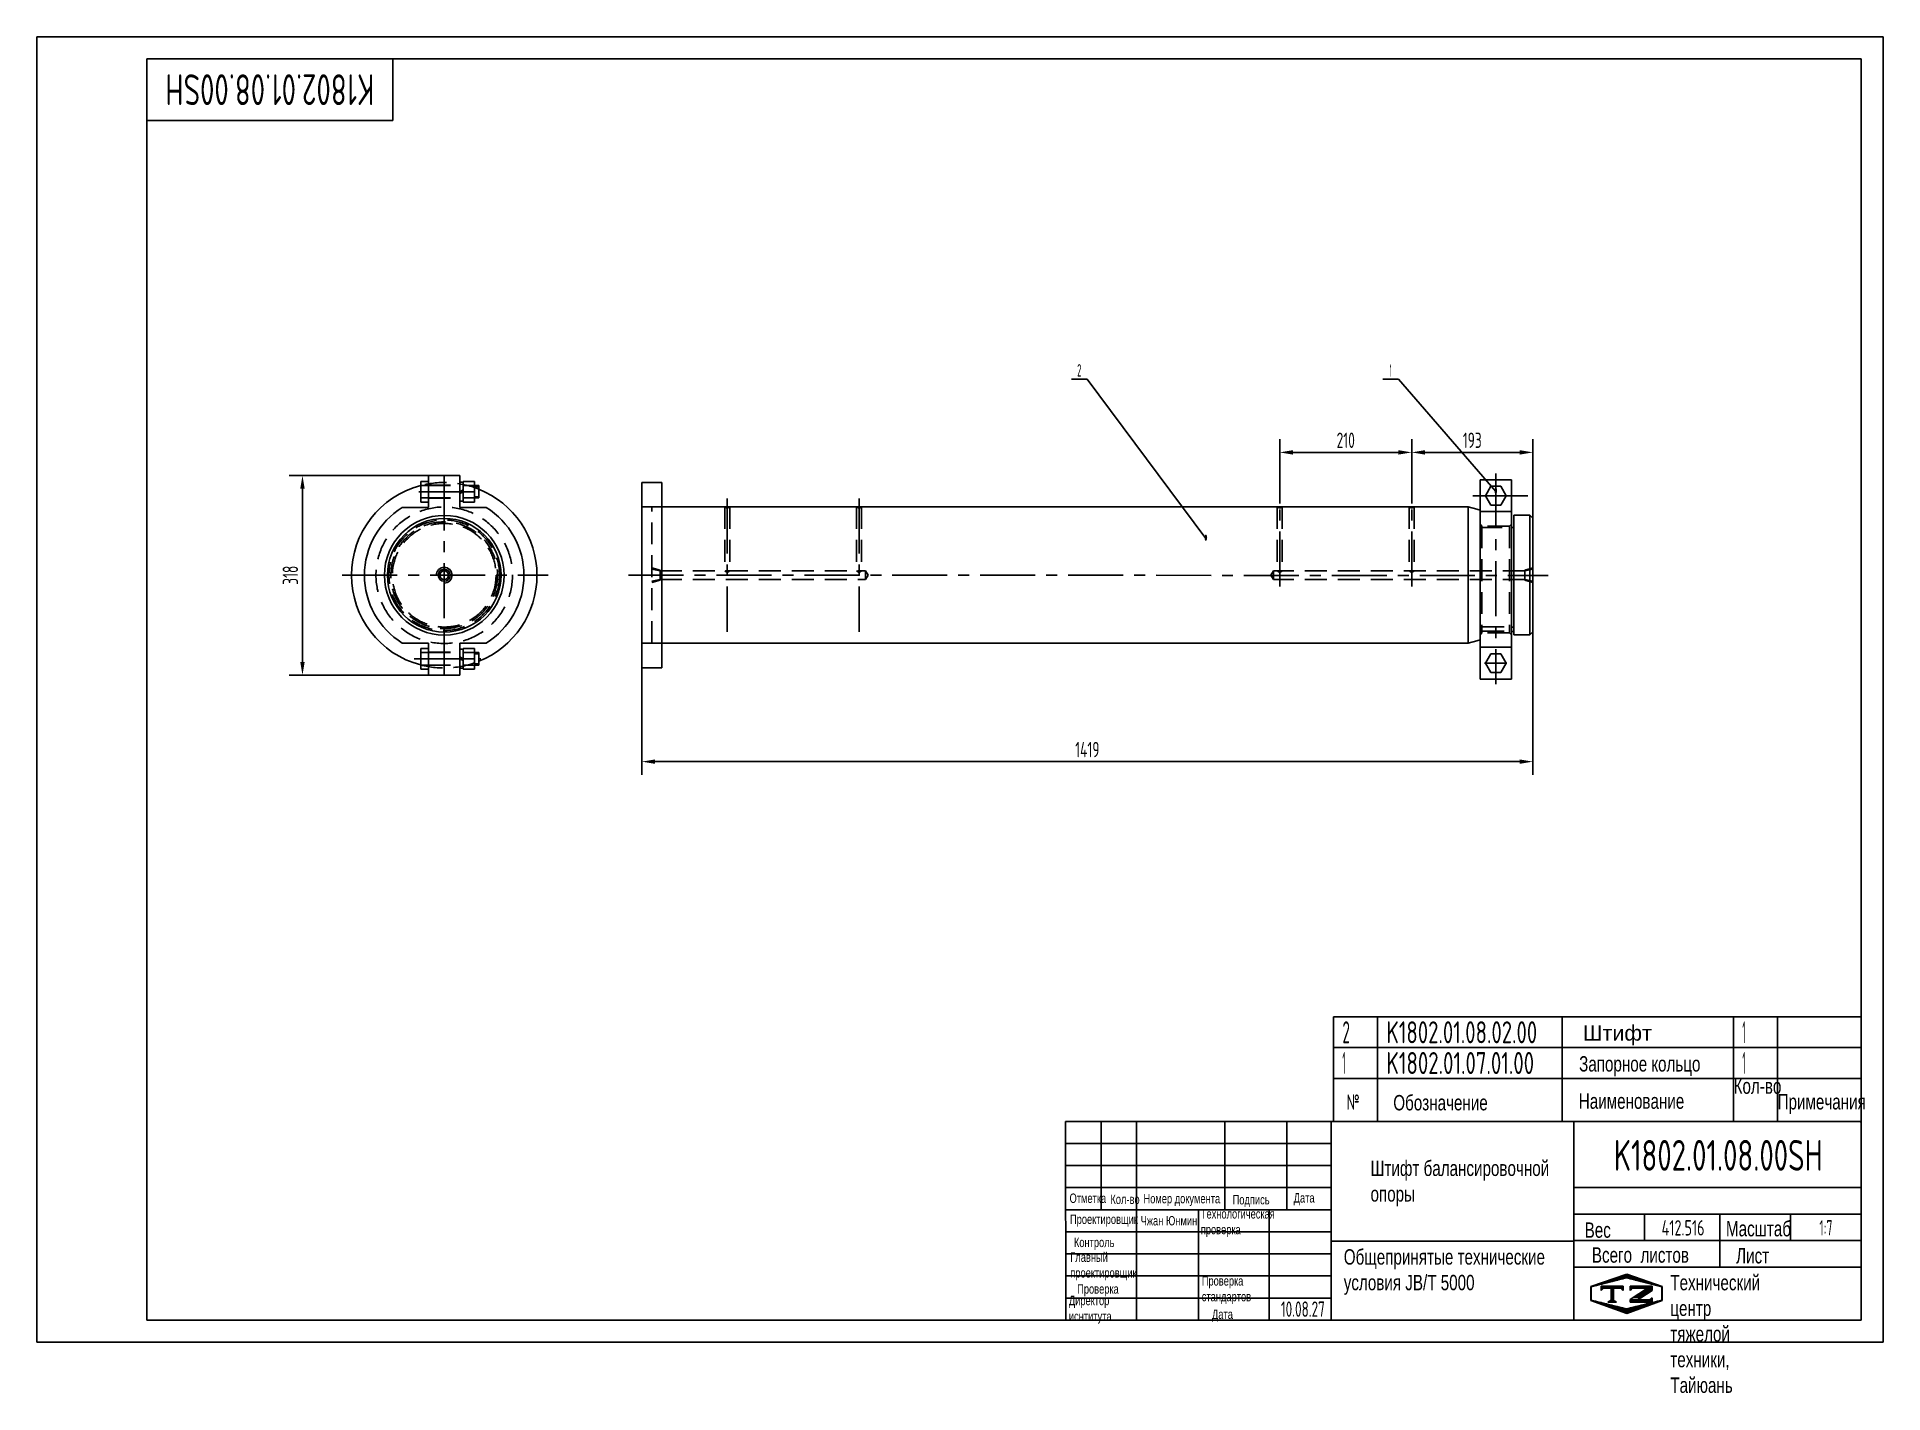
# Model space of a CAD drawing. Header units: millimetres. Extents: x 0 to 2940, y -81 to 2079.
import ezdxf
from ezdxf.enums import TextEntityAlignment as Align

# ---------------------------------------------------------------- set-up
doc = ezdxf.new("R2010")
doc.units = ezdxf.units.MM
doc.header["$LTSCALE"] = 70
doc.linetypes.add('F', pattern=[0.75, 0.5, -0.25])
doc.linetypes.add('G', pattern=[2, 1.25, -0.25, 0.25, -0.25])
for name, color, linetype in [('01', 7, 'Continuous'), ('02', 1, 'Continuous'), ('04', 2, 'F'), ('05', 142, 'G'), ('08', 1, 'Continuous'), ('11', 3, 'Continuous'), ('THICK', 7, 'Continuous')]:
    doc.layers.add(name, color=color, linetype=linetype)
doc.styles.get("Standard").update_dxf_attribs({"font": 'isocp', "width": 0.707, "bigfont": 'intecad.shx'})
doc.dimstyles.new('INTE', dxfattribs={"dimscale": 7, "dimtxt": 3.5, "dimasz": 3, "dimexe": 3, "dimexo": 0, "dimgap": 1, "dimtad": 1, "dimdec": 1, "dimdsep": 46, "dimtxsty": 'Standard', "dimcen": 0, "dimclrd": 1, "dimclre": 1, "dimclrt": 3, "dimaunit": 1, "dimadec": 0, "dimazin": 0, "dimtfac": 1, "dimtmove": 0, "dimatfit": 0, "dimfxl": 1, "dimarcsym": 0})

# ---------------------------------------------------------------- blocks, each defined once
blk = doc.blocks.new('*U2')
at = {"layer": '01'}
for p, q in [((-15.1, 5), (-15.1, 0)), ((0, 5), (-15.1, 5)), ((-15.1, 0), (0, 0)), ((0, 0), (-2.9, 5)), ((0, 5), (2.9, 0)), ((0, 5), (15.1, 5)), ((15.1, 0), (0, 0)), ((15.1, 5), (15.1, 0))]:
    blk.add_line(p, q, dxfattribs=at)
at = {"layer": '05'}
blk.add_line((0, 7.1), (0, -2.1), dxfattribs=at)
blk = doc.blocks.new('*D3')
at = {"layer": '08', "color": 1, "lineweight": -2}
for p, q in [((623.6, 1380.5), (401.9, 1380.5)), ((422.9, 1359.5), (422.9, 1083.5)), ((623.6, 1062.5), (401.9, 1062.5))]:
    blk.add_line(p, q, dxfattribs=at)
at = {"layer": '08', "color": 1}
for points in [[(419.4, 1359.5), (426.4, 1359.5), (422.9, 1380.5)], [(419.4, 1083.5), (426.4, 1083.5), (422.9, 1062.5)]]:
    blk.add_solid(points, dxfattribs=at)
at = {"layer": 'Defpoints', "color": 0}
for p in [(623.6, 1380.5), (422.9, 1062.5), (623.6, 1062.5)]:
    blk.add_point(p, dxfattribs=at)
at = {"layer": '08', "color": 3, "insert": (403.6, 1221.5), "char_height": 24.5, "attachment_point": 5, "rotation": 90}
blk.add_mtext('318', dxfattribs=at)
blk = doc.blocks.new('*U1')
at = {"layer": '01'}
for p, q in [((-18, 0), (-18, 16.5)), ((-18, 16.5), (0, 16.5)), ((-18, 10), (0, 10)), ((0, 16.5), (0, 0)), ((0, -16.5), (0, 0)), ((-18, 0), (-18, -16.5)), ((-18, -10), (0, -10)), ((-18, -16.5), (0, -16.5))]:
    blk.add_line(p, q, dxfattribs=at)
at = {"layer": '05'}
blk.add_line((-19.1, 0), (1.1, 0), dxfattribs=at)
blk = doc.blocks.new('*U4')
at = {"layer": '01'}
for p, q in [((0, 16.5), (-15, 7.8)), ((-15, 7.8), (-15, 0)), ((-15, -7.8), (-15, 0)), ((15, 7.8), (0, 16.5)), ((15, 0), (15, 7.8)), ((15, 0), (15, -7.8)), ((0, -16.5), (-15, -7.8)), ((15, -7.8), (0, -16.5))]:
    blk.add_line(p, q, dxfattribs=at)
at = {"layer": '05'}
for p, q in [((-16.7, 0), (17.5, 0)), ((0, 18), (0, -17.7))]:
    blk.add_line(p, q, dxfattribs=at)
blk = doc.blocks.new('*D6')
at = {"layer": '08', "color": 1, "lineweight": -2}
for p, q in [((2382.3, 1131.3), (2382.3, 903.6)), ((963.3, 1074.3), (963.3, 903.6)), ((984.3, 924.6), (2361.3, 924.6))]:
    blk.add_line(p, q, dxfattribs=at)
at = {"layer": '08', "color": 1}
for points in [[(984.3, 928.1), (984.3, 921.1), (963.3, 924.6)], [(2361.3, 928.1), (2361.3, 921.1), (2382.3, 924.6)]]:
    blk.add_solid(points, dxfattribs=at)
at = {"layer": 'Defpoints', "color": 0}
for p in [(2382.3, 1131.3), (963.3, 1074.3), (2382.3, 924.6)]:
    blk.add_point(p, dxfattribs=at)
at = {"layer": '08', "color": 3, "insert": (1672.8, 943.8), "char_height": 24.5, "attachment_point": 5}
blk.add_mtext('1419', dxfattribs=at)
blk = doc.blocks.new('*D7')
at = {"layer": '08', "color": 1, "lineweight": -2}
for p, q in [((2189.3, 1335.7), (2189.3, 1438.2)), ((2361.3, 1417.2), (2210.3, 1417.2)), ((2382.3, 1312.3), (2382.3, 1438.2))]:
    blk.add_line(p, q, dxfattribs=at)
at = {"layer": '08', "color": 1}
for points in [[(2210.3, 1420.7), (2210.3, 1413.7), (2189.3, 1417.2)], [(2361.3, 1420.7), (2361.3, 1413.7), (2382.3, 1417.2)]]:
    blk.add_solid(points, dxfattribs=at)
at = {"layer": 'Defpoints', "color": 0}
for p in [(2189.3, 1417.2), (2189.3, 1335.7), (2382.3, 1312.3)]:
    blk.add_point(p, dxfattribs=at)
at = {"layer": '08', "color": 3, "insert": (2285.8, 1436.5), "char_height": 24.5, "attachment_point": 5}
blk.add_mtext('193', dxfattribs=at)
blk = doc.blocks.new('*D8')
at = {"layer": '08', "color": 1, "lineweight": -2}
for p, q in [((1979.3, 1335.7), (1979.3, 1438.2)), ((2168.3, 1417.2), (2000.3, 1417.2)), ((2189.3, 1335.7), (2189.3, 1438.2))]:
    blk.add_line(p, q, dxfattribs=at)
at = {"layer": '08', "color": 1}
for points in [[(2000.3, 1420.7), (2000.3, 1413.7), (1979.3, 1417.2)], [(2168.3, 1420.7), (2168.3, 1413.7), (2189.3, 1417.2)]]:
    blk.add_solid(points, dxfattribs=at)
at = {"layer": 'Defpoints', "color": 0}
for p in [(1979.3, 1417.2), (1979.3, 1335.7), (2189.3, 1335.7)]:
    blk.add_point(p, dxfattribs=at)
at = {"layer": '08', "color": 3, "insert": (2084.3, 1436.5), "char_height": 24.5, "attachment_point": 5}
blk.add_mtext('210', dxfattribs=at)
blk = doc.blocks.new('*U16', base_point=(251.96, 168.31))
at = {"layer": '01'}
for p, q in [((251.96, 168.31), (251.96, 182.31)), ((195.96, 168.31), (251.96, 168.31))]:
    blk.add_line(p, q, dxfattribs=at)
blk = doc.blocks.new('*U17')
at = {"layer": '04'}
blk.add_blockref('*U16', (0, 0), dxfattribs=at)
blk = doc.blocks.new('*U18')
at = {"layer": '01'}
for points in [[(415, 292), (25, 292)], [(25, 292), (25, 5)], [(415, 5), (415, 292)], [(25, 5), (415, 5)]]:
    blk.add_lwpolyline(points, dxfattribs=at)
at = {"layer": '02'}
for points in [[(420, 297), (0, 297)], [(0, 297), (0, 0)], [(420, 0), (420, 297)], [(0, 0), (420, 0)]]:
    blk.add_lwpolyline(points, dxfattribs=at)
blk = doc.blocks.new('*U21')
at = {"layer": '01'}
for p, q in [((0, -49), (0, 0)), ((840, -49), (840, 0))]:
    blk.add_line(p, q, dxfattribs=at)
at = {"layer": '02'}
for p, q in [((0, 0), (70, 0)), ((70, -49), (70, 0)), ((70, 0), (364, 0)), ((364, -49), (364, 0)), ((364, 0), (637, 0)), ((637, -49), (637, 0)), ((637, 0), (707, 0)), ((707, -49), (707, 0)), ((707, 0), (840, 0))]:
    blk.add_line(p, q, dxfattribs=at)
blk = doc.blocks.new('*U22')
at = {"layer": '01'}
for p, q in [((0, -49), (0, 0)), ((0, 0), (70, 0)), ((70, 0), (364, 0)), ((364, 0), (637, 0)), ((637, 0), (707, 0)), ((707, 0), (840, 0)), ((840, -49), (840, 0))]:
    blk.add_line(p, q, dxfattribs=at)
at = {"layer": '02'}
for p, q in [((70, -49), (70, 0)), ((364, -49), (364, 0)), ((637, -49), (637, 0)), ((707, -49), (707, 0))]:
    blk.add_line(p, q, dxfattribs=at)
blk = doc.blocks.new('*X26')
at = {"color": 0}
for p, q in [((127.06, 7.8), (132.06, 7.8)), ((127.06, 7.5), (132.06, 7.5)), ((127.06, 7.2), (127.32, 7.2)), ((127.84, 5.4), (129.64, 5.4)), ((128.3, 5.7), (130.1, 5.7)), ((128.77, 6), (130.57, 6)), ((129.23, 6.3), (131.04, 6.3)), ((129.7, 6.6), (131.51, 6.6)), ((130.16, 6.9), (131.98, 6.9)), ((130.62, 7.2), (132.06, 7.2))]:
    blk.add_line(p, q, dxfattribs=at)
blk = doc.blocks.new('*X27')
at = {"color": 0}
for p, q in [((127.06, 4.8), (132.06, 4.8)), ((127.06, 4.5), (132.06, 4.5)), ((131.84, 5.1), (132.06, 5.1))]:
    blk.add_line(p, q, dxfattribs=at)
blk = doc.blocks.new('*X25')
at = {"color": 0}
for p, q in [((122.34, 4.5), (123.72, 4.5)), ((122.82, 4.8), (123.24, 4.8))]:
    blk.add_line(p, q, dxfattribs=at)
blk = doc.blocks.new('*X24')
at = {"color": 0}
for p, q in [((120.53, 7.8), (125.53, 7.8)), ((120.53, 7.5), (125.53, 7.5)), ((120.53, 7.2), (120.79, 7.2)), ((125.27, 7.2), (125.53, 7.2))]:
    blk.add_line(p, q, dxfattribs=at)
blk = doc.blocks.new('*X23')
at = {"color": 0}
for p, q in [((119.8, 8.4), (120.72, 8.4)), ((120.66, 8.7), (121.92, 8.7)), ((121.52, 9), (123.12, 9)), ((122.38, 9.3), (124.32, 9.3)), ((123.24, 9.6), (125.52, 9.6)), ((124.1, 9.9), (128.52, 9.9)), ((124.97, 10.2), (127.67, 10.2)), ((125.83, 10.5), (126.82, 10.5)), ((127.02, 9.6), (129.37, 9.6)), ((128.22, 9.3), (130.22, 9.3)), ((129.42, 9), (131.07, 9)), ((130.62, 8.7), (131.92, 8.7)), ((131.82, 8.4), (132.77, 8.4)), ((118.22, 7.8), (118.32, 7.8)), ((118.22, 7.5), (118.27, 7.5)), ((118.22, 7.2), (118.27, 7.2)), ((118.22, 6.9), (118.27, 6.9)), ((118.22, 6.6), (118.27, 6.6)), ((118.22, 6.3), (118.27, 6.3)), ((118.22, 6), (118.27, 6)), ((118.22, 5.7), (118.27, 5.7)), ((118.22, 5.4), (118.27, 5.4)), ((118.22, 5.1), (118.27, 5.1)), ((118.22, 4.8), (118.27, 4.8)), ((118.79, 4.5), (119.42, 4.5)), ((118.94, 8.1), (119.52, 8.1)), ((119.61, 4.2), (120.62, 4.2)), ((131.92, 4.2), (132.95, 4.2)), ((133.02, 8.1), (133.62, 8.1)), ((133.12, 4.5), (133.76, 4.5)), ((134.22, 7.8), (134.32, 7.8)), ((134.27, 7.5), (134.32, 7.5)), ((134.27, 7.2), (134.32, 7.2)), ((134.27, 6.9), (134.32, 6.9)), ((134.27, 6.6), (134.32, 6.6)), ((134.27, 6.3), (134.32, 6.3)), ((134.27, 6), (134.32, 6)), ((134.27, 5.7), (134.32, 5.7)), ((134.27, 5.4), (134.32, 5.4)), ((134.27, 5.1), (134.32, 5.1)), ((134.27, 4.8), (134.32, 4.8)), ((120.43, 3.9), (121.82, 3.9)), ((121.26, 3.6), (123.02, 3.6)), ((122.08, 3.3), (124.22, 3.3)), ((122.91, 3), (125.42, 3)), ((123.73, 2.7), (128.89, 2.7)), ((124.55, 2.4), (128.07, 2.4)), ((125.38, 2.1), (127.26, 2.1)), ((126.2, 1.8), (126.45, 1.8)), ((127.12, 3), (129.7, 3)), ((128.32, 3.3), (130.51, 3.3)), ((129.52, 3.6), (131.32, 3.6)), ((130.72, 3.9), (132.14, 3.9))]:
    blk.add_line(p, q, dxfattribs=at)

msp = doc.modelspace()

# ---------------------------------------------------------------- linework, layer by layer
for p, q in [((648.62, 1380.52), (648.62, 1306.52)), ((2348.28, 1373.56), (2298.28, 1373.56)), ((2298.28, 1311.59), (2298.28, 1129.08)), ((2352.16, 1317.01), (2352.16, 1126.51)), ((2352.16, 1310.06), (2352.16, 1214.81)), ((2382.32, 1312.25), (2377.56, 1317.01)), ((2377.56, 1126.51), (2377.56, 1317.01)), ((2382.32, 1312.25), (2382.32, 1131.27)), ((2352.16, 1214.81), (2352.16, 1129.08)), ((648.62, 1136.52), (648.62, 1062.52)), ((2382.32, 1131.27), (2377.56, 1126.51))]:
    msp.add_line(p, q)
msp.add_arc((2348.98, 1129.08), 3.18, 0, 90)
at = {"layer": '01'}
for p, q in [((611.12, 1354.57), (611.12, 1371.05)), ((611.12, 1371.05), (623.62, 1371.05)), ((623.62, 1364.57), (611.12, 1364.57)), ((611.12, 1354.57), (611.12, 1338.1)), ((623.62, 1371.05), (623.62, 1354.57)), ((623.62, 1338.1), (623.62, 1354.57)), ((696.62, 1364.57), (703.62, 1364.57)), ((703.62, 1364.57), (703.62, 1354.57)), ((703.62, 1344.57), (703.62, 1354.57)), ((623.62, 1344.57), (611.12, 1344.57)), ((611.12, 1338.1), (623.62, 1338.1)), ((696.62, 1344.57), (703.62, 1344.57)), ((2279.23, 1330.26), (2279.23, 1113.26)), ((611.12, 1088.47), (611.12, 1104.95)), ((611.12, 1104.95), (623.62, 1104.95)), ((623.62, 1098.47), (611.12, 1098.47)), ((611.12, 1088.47), (611.12, 1072)), ((623.62, 1104.95), (623.62, 1088.47)), ((623.62, 1072), (623.62, 1088.47)), ((696.62, 1098.47), (703.62, 1098.47)), ((703.62, 1098.47), (703.62, 1088.47)), ((703.62, 1078.47), (703.62, 1088.47)), ((2279.23, 1113.26), (995.28, 1113.26)), ((623.62, 1078.47), (611.12, 1078.47)), ((611.12, 1072), (623.62, 1072)), ((696.62, 1078.47), (703.62, 1078.47)), ((2065, 420), (2905, 420)), ((2065, 420), (2065, 351.57)), ((2135, 420), (2135, 351.57)), ((2429, 420), (2429, 351.57)), ((2702, 420), (2702, 351.57)), ((2772, 420), (2772, 351.57))]:
    msp.add_line(p, q, dxfattribs=at)
at = {"layer": '01', "color": 7, "linetype": 'Continuous'}
for p, q in [((623.62, 1380.52), (673.62, 1380.52)), ((623.62, 1380.52), (623.62, 1329.57)), ((673.62, 1380.52), (673.62, 1329.57)), ((963.28, 1074.26), (963.28, 1369.26)), ((963.28, 1369.26), (995.28, 1369.26)), ((995.28, 1074.26), (995.28, 1369.26)), ((2298.28, 1373.56), (2298.28, 1056.06)), ((2348.28, 1373.56), (2348.28, 1056.06)), ((581.88, 1329.57), (623.62, 1329.57)), ((673.62, 1329.57), (715.36, 1329.57)), ((995.28, 1330.26), (2279.23, 1330.26)), ((2293.28, 1326.5), (2279.23, 1330.26)), ((2298.28, 1325.16), (2293.28, 1326.5)), ((2298.28, 1118.36), (2298.28, 1325.16)), ((2298.28, 1322.86), (2348.28, 1322.86)), ((2348.28, 1297.36), (2352.16, 1297.36)), ((2352.16, 1317.01), (2377.56, 1317.01)), ((2298.28, 1118.36), (2293.28, 1117.03)), ((2348.28, 1139.21), (2348.98, 1139.21)), ((2348.28, 1132.26), (2348.98, 1132.26)), ((2352.16, 1126.51), (2377.56, 1126.51)), ((581.88, 1113.47), (623.62, 1113.47)), ((623.62, 1113.47), (623.62, 1062.52)), ((673.62, 1113.47), (673.62, 1062.52)), ((673.62, 1113.47), (715.36, 1113.47)), ((2293.28, 1117.03), (2279.23, 1113.26)), ((2298.28, 1106.76), (2348.28, 1106.76)), ((623.62, 1062.52), (673.62, 1062.52)), ((963.28, 1074.26), (995.28, 1074.26)), ((2298.28, 1056.06), (2348.28, 1056.06))]:
    msp.add_line(p, q, dxfattribs=at)
at = {"layer": '01'}
for radius in [95.25, 90.49]:
    msp.add_circle((648.62, 1221.52), radius, dxfattribs=at)
at = {"layer": '01', "color": 7, "linetype": 'Continuous'}
for radius in [9.57, 7]:
    msp.add_circle((648.62, 1221.52), radius, dxfattribs=at)
for centre, radius, start, end in [((648.62, 1221.52), 147.74, 104.70402, 255.29598), ((648.62, 1221.52), 147.74, 291.85617, 68.14383), ((648.62, 1221.52), 127, 121.70258, 238.29742), ((648.62, 1221.52), 127, 301.70258, 58.29742), ((2348.98, 1136.03), 3.18, 0, 90)]:
    msp.add_arc(centre, radius, start, end, dxfattribs=at)
at = {"layer": '01'}
msp.add_point((2905, 350), dxfattribs=at)
at = {"layer": '02'}
for p, q in [((1672.33, 1534.01), (1647.53, 1534.01)), ((1861.48, 1280.27), (1672.33, 1534.01)), ((2168.19, 1534.01), (2143.39, 1534.01)), ((2323.28, 1355.1), (2168.19, 1534.01)), ((703.62, 1362.57), (696.62, 1362.57)), ((703.62, 1346.57), (696.62, 1346.57)), ((703.62, 1096.47), (696.62, 1096.47)), ((703.62, 1080.47), (696.62, 1080.47))]:
    msp.add_line(p, q, dxfattribs=at)
msp.add_arc((648.62, 1221.52), 12.56, 270, 180, dxfattribs=at)
at = {"layer": '04', "color": 2, "linetype": 'F'}
for p, q in [((623.62, 1364.87), (673.62, 1364.87)), ((623.62, 1344.27), (673.62, 1344.27)), ((979.28, 1113.26), (979.28, 1330.26)), ((1095.28, 1330.26), (1095.28, 1228.76)), ((1103.28, 1330.26), (1103.28, 1228.76)), ((1305.28, 1330.26), (1305.28, 1228.76)), ((1313.28, 1330.26), (1313.28, 1228.76)), ((1975.28, 1330.26), (1975.28, 1228.76)), ((1983.28, 1330.26), (1983.28, 1228.76)), ((2185.28, 1330.26), (2185.28, 1228.76)), ((2193.28, 1330.26), (2193.28, 1228.76)), ((2301.28, 1299.81), (2298.28, 1302.81)), ((2298.28, 1297.36), (2348.28, 1297.36)), ((2301.28, 1299.81), (2301.28, 1129.81)), ((2345.28, 1299.81), (2301.28, 1299.81)), ((2348.28, 1302.81), (2345.28, 1299.81)), ((2345.28, 1299.81), (2345.28, 1129.81)), ((992.28, 1229.83), (979.28, 1233.39)), ((992.28, 1228.76), (979.28, 1231.33)), ((992.28, 1214.76), (979.28, 1212.2)), ((992.28, 1213.7), (979.28, 1210.14)), ((992.28, 1229.83), (992.28, 1213.7)), ((992.28, 1214.76), (1319.28, 1214.76)), ((1099.28, 1225.79), (1095.28, 1228.76)), ((1103.28, 1228.76), (1099.28, 1225.79)), ((1309.28, 1225.79), (1305.28, 1228.76)), ((1313.28, 1228.76), (1309.28, 1225.79)), ((1319.28, 1228.76), (1319.28, 1214.76)), ((1319.28, 1228.76), (1323.63, 1221.76)), ((1323.63, 1221.76), (1319.28, 1214.76)), ((1969.28, 1228.76), (1964.93, 1221.76)), ((1964.93, 1221.76), (1969.28, 1214.76)), ((1969.28, 1228.76), (1969.28, 1214.76)), ((2369.32, 1214.76), (1969.28, 1214.76)), ((1975.28, 1228.76), (1979.28, 1225.79)), ((1979.28, 1225.79), (1983.28, 1228.76)), ((2185.28, 1228.76), (2189.28, 1225.79)), ((2189.28, 1225.79), (2193.28, 1228.76)), ((2369.32, 1229.83), (2382.32, 1233.39)), ((2369.32, 1228.76), (2382.32, 1231.33)), ((2369.32, 1229.83), (2369.32, 1213.7)), ((2369.32, 1214.76), (2382.32, 1212.2)), ((2369.32, 1213.7), (2382.32, 1210.14)), ((2301.28, 1129.81), (2298.28, 1126.81)), ((2345.28, 1129.81), (2301.28, 1129.81)), ((2301.46, 1139.21), (2348.28, 1139.21)), ((2301.46, 1132.26), (2348.28, 1132.26)), ((2348.28, 1126.81), (2345.28, 1129.81)), ((623.62, 1098.77), (673.62, 1098.77)), ((623.62, 1078.17), (673.62, 1078.17))]:
    msp.add_line(p, q, dxfattribs=at)
at = {"layer": '04'}
for p, q in [((623.62, 1364.57), (673.62, 1364.57)), ((623.62, 1344.57), (673.62, 1344.57)), ((995.28, 1330.26), (963.28, 1330.26)), ((992.28, 1228.76), (1319.28, 1228.76)), ((2369.32, 1228.76), (1969.28, 1228.76)), ((623.62, 1098.47), (673.62, 1098.47)), ((995.28, 1113.26), (963.28, 1113.26)), ((623.62, 1078.47), (673.62, 1078.47))]:
    msp.add_line(p, q, dxfattribs=at)
msp.add_circle((648.62, 1221.52), 108.74, dxfattribs=at)
at = {"layer": '04', "color": 2, "linetype": 'F'}
for radius in [88, 85, 82.55]:
    msp.add_circle((648.62, 1221.52), radius, dxfattribs=at)
for centre, radius, start, end in [((648.62, 1221.52), 147.74, 68.14383, 104.70402), ((1099.28, 1335.7), 6.75, 233.67763, 306.32237), ((1309.28, 1335.7), 6.75, 233.67763, 306.32237), ((1979.28, 1335.7), 6.75, 233.67763, 306.32237), ((2189.28, 1335.7), 6.75, 233.67763, 306.32237), ((2301.46, 1136.03), 3.18, 90, 180), ((2301.46, 1129.08), 3.18, 90, 180), ((648.62, 1221.52), 147.74, 255.29598, 291.85617)]:
    msp.add_arc(centre, radius, start, end, dxfattribs=at)
at = {"layer": '05', "color": 4, "linetype": 'G'}
for p, q in [((2323.28, 1383.74), (2323.28, 1047.8)), ((648.62, 1380.52), (648.62, 1062.52)), ((1099.28, 1343.62), (1099.28, 1131.27)), ((1309.28, 1343.62), (1309.28, 1131.27)), ((1979.28, 1203.57), (1979.28, 1335.7)), ((2189.28, 1203.57), (2189.28, 1335.7)), ((2374.16, 1348.16), (2277.84, 1348.16)), ((486.09, 1221.52), (814.09, 1221.52)), ((942.24, 1221.74), (2406.9, 1221.1)), ((600.6, 1088.47), (706.81, 1088.47))]:
    msp.add_line(p, q, dxfattribs=at)
at = {"layer": '05'}
msp.add_line((608.05, 1354.57), (707.17, 1354.57), dxfattribs=at)
at = {"layer": 'THICK'}
for p, q in [((1637.77, 351.57), (1638.73, 35)), ((1637.77, 351.57), (2905, 351.57)), ((1694.99, 351.41), (1694.99, 351.57)), ((1695.01, 210.87), (1695.01, 351.57)), ((1751.29, 35), (1751.29, 351.57)), ((1891.99, 210.87), (1891.99, 351.57)), ((1990.47, 210.87), (1990.47, 351.57)), ((2060.82, 35), (2060.82, 351.57)), ((2447.74, 35), (2447.74, 351.57)), ((2905, 35), (2905, 351.57)), ((1638.73, 246.04), (2060.82, 246.04)), ((2447.74, 246.04), (2905, 246.04)), ((1638.73, 210.87), (2060.82, 210.87)), ((1849.78, 35), (1849.78, 210.87)), ((1962.34, 35), (1962.34, 210.87)), ((2447.74, 203.84), (2905, 203.84)), ((2560.29, 161.63), (2560.29, 203.84)), ((2679.89, 119.42), (2679.89, 203.84)), ((2792.44, 161.63), (2792.44, 203.84)), ((2060.82, 161.02), (2447.74, 161.02)), ((2447.74, 161.63), (2905, 161.63)), ((2447.74, 119.42), (2905, 119.42)), ((1638.73, 35), (2905, 35))]:
    msp.add_line(p, q, dxfattribs=at)
at = {"layer": 'THICK', "color": 3}
for p, q in [((1638.73, 316.39), (2060.82, 316.39)), ((1638.73, 281.22), (2060.82, 281.22)), ((1638.73, 175.7), (2060.82, 175.7)), ((1638.73, 140.52), (2060.82, 140.52)), ((1638.73, 105.35), (2060.82, 105.35)), ((2474.84, 88.51), (2531.85, 108.37)), ((2474.84, 66.39), (2474.84, 88.51)), ((2475.21, 88.06), (2531.48, 102.13)), ((2491.1, 82.13), (2491.1, 89.16)), ((2491.1, 89.16), (2526.27, 89.16)), ((2526.27, 89.16), (2526.27, 82.13)), ((2531.48, 102.13), (2587.76, 88.06)), ((2531.85, 108.37), (2588.13, 88.51)), ((2537.04, 89.16), (2537.04, 82.13)), ((2537.04, 89.16), (2572.22, 89.16)), ((2572.22, 89.16), (2572.22, 82.13)), ((2588.13, 88.51), (2588.13, 66.39)), ((1638.73, 70.17), (2060.82, 70.17)), ((2531.85, 45.63), (2474.84, 66.39)), ((2475.21, 66.96), (2475.21, 88.06)), ((2531.48, 52.89), (2475.21, 66.96)), ((2494.62, 85.65), (2491.1, 82.13)), ((2522.75, 85.65), (2494.62, 85.65)), ((2508.68, 67.99), (2501.87, 63.7)), ((2501.87, 63.7), (2508.68, 63.7)), ((2507.15, 85.68), (2507.15, 66.38)), ((2508.68, 85.68), (2508.68, 66.38)), ((2508.68, 67.99), (2515.5, 63.7)), ((2515.5, 63.7), (2508.68, 63.7)), ((2510.44, 85.68), (2510.44, 66.38)), ((2526.27, 82.13), (2522.75, 85.65)), ((2587.76, 66.96), (2531.48, 52.89)), ((2588.13, 66.39), (2531.85, 45.63)), ((2537.04, 82.13), (2540.56, 85.65)), ((2564.74, 85.65), (2537.04, 67.72)), ((2537.04, 67.72), (2537.04, 63.7)), ((2537.04, 63.7), (2572.22, 63.7)), ((2540.56, 85.65), (2564.74, 85.65)), ((2554.2, 70.66), (2548.82, 67.22)), ((2568.7, 67.22), (2548.82, 67.22)), ((2572.22, 82.2), (2554.2, 70.66)), ((2572.22, 70.74), (2568.7, 67.22)), ((2572.22, 63.7), (2572.22, 70.74)), ((2587.76, 88.06), (2587.76, 66.96))]:
    msp.add_line(p, q, dxfattribs=at)
for p in [(1638.73, 70.17), (1638.73, 35)]:
    msp.add_point(p, dxfattribs=at)

# ---------------------------------------------------------------- block references
for name, p, rotation in [('*U2', (673.62, 1354.57), 270), ('*U1', (678.62, 1354.57), 180)]:
    msp.add_blockref(name, p, dxfattribs=dict(rotation=rotation))
at = {"xscale": -1, "rotation": 270}
msp.add_blockref('*U2', (673.62, 1088.47), dxfattribs=at)
at = {"xscale": -1}
msp.add_blockref('*U1', (678.62, 1088.47), dxfattribs=at)
at = {"layer": '01', "xscale": 7, "yscale": 7, "zscale": 7}
msp.add_blockref('*U18', (0, 0), dxfattribs=at)
at = {"layer": '01', "xscale": 7, "yscale": 7}
msp.add_blockref('*U17', (567, 1946), dxfattribs=at)
at = {"layer": '01'}
for name, p in [('*U22', (2065, 518)), ('*U21', (2065, 469))]:
    msp.add_blockref(name, p, dxfattribs=at)
at = {"layer": '04', "rotation": 90}
msp.add_blockref('*U4', (2323.28, 1348.16), dxfattribs=at)
at = {"layer": '04', "xscale": -1, "rotation": 90}
msp.add_blockref('*U4', (2323.28, 1081.46), dxfattribs=at)
at = {"layer": 'THICK', "color": 3, "xscale": 7.03481209199996, "yscale": 7.034812091999981, "zscale": 7.034812091999999}
for name in ['*X23', '*X24', '*X25', '*X26', '*X27']:
    msp.add_blockref(name, (1643.18, 33.28), dxfattribs=at)

# ---------------------------------------------------------------- texts
at = {"layer": '01', "attachment_point": 1}
for s, insert, char_height in [('{\\fArial|b0|i0|c204|p34;\\W1;\\C3;Штифт}', (2461.84, 504.65), 24.5), ('{\\fArial|b0|i0|c204|p34;\\C3;Запорное кольцо}', (2455.98, 455.46), 24.5), ('{\\fArial|b0|i0|c204|p34;Кол-во}', (2702, 420), 24.5), ('{\\Fisocp,intecad|c204;№}', (2085.62, 394.57), 24.5), ('{\\fArial|b0|i0|c204|p34;Обозначение}', (2160, 393.61), 24.5), ('{\\fArial|b0|i0|c204|p34;Наименование}', (2455.43, 396.12), 24.5), ('{\\fArial|b0|i0|c204|p34;Примечания}', (2772, 395.08), 24.5), ('{\\fArial|b0|i0|c204|p34;\\C3;Штифт балансировочной\\Pопоры}', (2123.75, 289.13), 24.5), ('{\\fArial|b0|i0|c204|p34;Отметка}', (1644.48, 236.67), 15), ('{\\fArial|b0|i0|c204|p34;Номер документа}', (1762.22, 236.1), 15), ('{\\fArial|b0|i0|c204|p34;Дата}', (2001.39, 237.25), 15), ('{\\fArial|b0|i0|c204|p34;Кол-во}', (1709.53, 234.95), 15), ('{\\fArial|b0|i0|c204|p34;Технологическая\\Pпроверка}', (1853.44, 211.79), 15), ('{\\fArial|b0|i0|c204|p34;Подпись}', (1904.1, 234.37), 15), ('{\\fArial|b0|i0|c204|p34;Проектировщик}', (1645.14, 203.17), 15), ('{\\fArial|b0|i0|c204|p34;\\C3;Чжан Юнмин}', (1757.62, 200.86), 15), ('{\\fArial|b0|i0|c204|p34;Вес}', (2464.75, 190.66), 24.5), ('{\\fArial|b0|i0|c204|p34;Масштаб}', (2689.84, 192.96), 24.5), ('{\\fArial|b0|i0|c204|p34;Контроль}', (1651.38, 166.36), 15), ('{\\fArial|b0|i0|c204|p34;Общепринятые технические\\Pусловия \\fArial|b0|i0|c0|p34;JB/T 5000}', (2081.16, 147.93), 24.5), ('{\\fArial|b0|i0|c204|p34;Всего  листов}', (2476.27, 150.97), 24.5), ('{\\fArial|b0|i0|c204|p34;Лист}', (2705.96, 149.82), 24.5), ('{\\fArial|b0|i0|c204|p34;Главный\\Pпроектировщик}', (1645.62, 142.77), 15), ('{\\fArial|b0|i0|c204|p34;Проверка}', (1656.56, 92.16), 15), ('{\\fArial|b0|i0|c204|p34;Проверка\\Pстандартов}', (1855, 105), 15), ('{\\fArial|b0|i0|c204|p34;Директор\\Pиснтитута}', (1643.32, 73.75), 15), ('{\\fArial|b0|i0|c204|p34;Дата}', (1871.29, 51.9), 15)]:
    msp.add_mtext(s, dxfattribs=dict(at, insert=insert, char_height=char_height))
at = {"layer": '01', "insert": (2601.2, 106.98), "char_height": 24.5, "width": 1.1513, "attachment_point": 1}
msp.add_mtext('{\\fArial|b0|i0|c204|p34;Технический центр\\Pтяжелой техники, Тайюань}', dxfattribs=at)
at = {"layer": '02', "width": 0.605172}
for p, p2 in [((2320.88, 1351.1), (2325.68, 1351.1)), ((1859.08, 1276.27), (1863.88, 1276.27))]:
    msp.add_text('●', height=8, dxfattribs=at).set_placement(p, p2, align=Align.FIT)
at = {"layer": '11', "width": 0.696129}
msp.add_text('K1802.01.08.00SH', height=49, rotation=180, dxfattribs=at).set_placement((537.37, 2019.5), (204.63, 2019.5), align=Align.FIT)
at = {"layer": '11'}
for s, height, width, p, p2 in [('2', 19.8, 0.562593, (1656.54, 1538.01), (1663.33, 1538.01)), ('1', 19.8, 0.404, (2154.39, 1538.01), (2157.19, 1538.01)), ('2', 35, 0.562593, (2079, 476), (2091.01, 476)), ('K1802.01.08.02.00', 35, 0.69624, (2149, 476), (2389.17, 476)), ('1', 35, 0.404, (2716, 476), (2720.95, 476)), ('1', 35, 0.404, (2079, 427), (2083.95, 427)), ('K1802.01.07.01.00', 35, 0.696017, (2149, 427), (2384.22, 427)), ('1', 35, 0.404, (2716, 427), (2720.95, 427)), ('K1802.01.08.00SH', 49, 0.696129, (2511.13, 273), (2843.87, 273)), ('412.516', 24.5, 0.681132, (2587.29, 169.75), (2655.71, 169.75)), ('1:7', 24.5, 0.628444, (2838.61, 169.75), (2859.39, 169.75)), ('10.08.27', 24.5, 0.642055, (1981, 40.25), (2051, 40.25))]:
    msp.add_text(s, height=height, dxfattribs=dict(at, width=width)).set_placement(p, p2, align=Align.FIT)

# ---------------------------------------------------------------- dimensions: what is measured, and where the dimension line sits
at = {"layer": '08'}
for base, p1, p2, picture, middle in [((1979.28, 1417.23), (2189.28, 1335.7), (1979.28, 1335.7), '*D8', (2084.28, 1436.48)), ((2189.28, 1417.23), (2382.32, 1312.25), (2189.28, 1335.7), '*D7', (2285.8, 1436.48)), ((2382.32, 924.57), (963.28, 1074.26), (2382.32, 1131.27), '*D6', (1672.8, 943.82))]:
    dim = msp.add_linear_dim(base=base, p1=p1, p2=p2, dimstyle='INTE', dxfattribs=at)
    dim.commit()
    dim.dimension.update_dxf_attribs({"geometry": picture, "text_midpoint": middle})
dim = msp.add_linear_dim(base=(422.86, 1062.52), p1=(623.62, 1380.52), p2=(623.62, 1062.52), angle=90, dimstyle='INTE', dxfattribs=at)
dim.commit()
dim.dimension.update_dxf_attribs({"geometry": '*D3', "text_midpoint": (422.86, 1221.52), "dimtype": 160})

doc.saveas('drawing.dxf')
